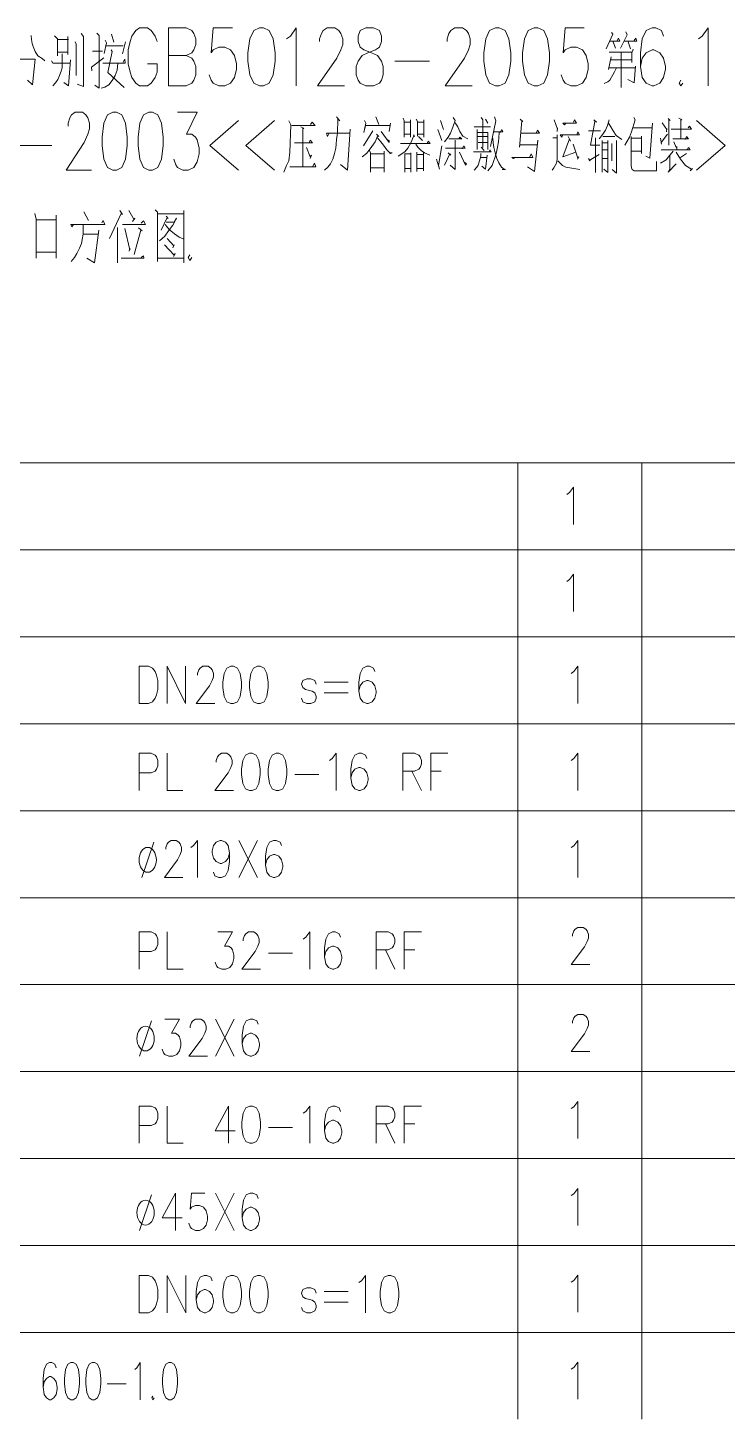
# Model space of a CAD drawing. Header units: millimetres. Extents: x 0 to 829, y 0 to 586.
# Drawn here: x 652.4 to 707.9, y 159.5 to 269.8 of the extents above; entities that cross this region are included whole.
import ezdxf

# ---------------------------------------------------------------- set-up
doc = ezdxf.new("R2010")
doc.units = ezdxf.units.MM

msp = doc.modelspace()

# ---------------------------------------------------------------- linework, layer by layer
at = {"color": 0, "lineweight": 0}
for points in [[(656.59, 269.352889), (656.7805, 269.123583), (656.7805, 265.165417), (656.297194, 265.352389)], [(657.845889, 269.39875), (658.036389, 269.215306), (658.036389, 265.027833), (657.683611, 265.260667)], [(659.003, 269.307028), (659.197028, 268.664972)], [(662.626028, 268.717889), (662.470806, 269.155333), (662.163889, 269.596306), (661.856972, 269.815028), (661.243139, 269.815028), (660.936222, 269.596306), (660.629306, 269.155333), (660.477611, 268.717889), (660.325917, 268.061722), (660.325917, 266.964583), (660.477611, 266.308417), (660.629306, 265.870972), (660.936222, 265.433528), (661.243139, 265.214806), (661.856972, 265.214806), (662.163889, 265.433528), (662.470806, 265.870972), (662.626028, 266.308417), (662.626028, 266.964583), (661.856972, 266.964583)], [(663.54325, 265.214806), (663.54325, 269.815028), (664.926139, 269.815028), (665.38475, 269.596306), (665.539972, 269.374056), (665.691667, 268.936611), (665.691667, 268.499167), (665.539972, 268.061722), (665.38475, 267.843), (664.926139, 267.624278)], [(668.605611, 269.815028), (667.071028, 269.815028), (666.919333, 267.843), (667.071028, 268.061722), (667.533167, 268.280444), (667.991778, 268.280444), (668.453917, 268.061722), (668.760833, 267.624278), (668.912528, 266.964583), (668.912528, 266.527139), (668.760833, 265.870972), (668.453917, 265.433528), (667.991778, 265.214806), (667.533167, 265.214806), (667.071028, 265.433528), (666.919333, 265.65225), (666.764111, 266.089694)], [(672.898917, 268.936611), (673.205833, 269.155333), (673.667972, 269.815028), (673.667972, 265.214806)], [(675.505944, 268.717889), (675.505944, 268.936611), (675.661167, 269.374056), (675.812861, 269.596306), (676.119778, 269.815028), (676.733611, 269.815028), (677.040528, 269.596306), (677.19575, 269.374056), (677.347444, 268.936611), (677.347444, 268.499167), (677.19575, 268.061722), (676.888833, 267.405556), (675.35425, 265.214806), (677.502667, 265.214806)], [(685.630667, 268.717889), (685.630667, 268.936611), (685.782361, 269.374056), (685.937583, 269.596306), (686.2445, 269.815028), (686.854806, 269.815028), (687.161722, 269.596306), (687.316944, 269.374056), (687.468639, 268.936611), (687.468639, 268.499167), (687.316944, 268.061722), (687.010028, 267.405556), (685.475444, 265.214806), (687.623861, 265.214806)], [(696.517389, 269.815028), (694.986333, 269.815028), (694.831111, 267.843), (694.986333, 268.061722), (695.444944, 268.280444), (695.903556, 268.280444), (696.365694, 268.061722), (696.672611, 267.624278), (696.824306, 266.964583), (696.824306, 266.527139), (696.672611, 265.870972), (696.365694, 265.433528), (695.903556, 265.214806), (695.444944, 265.214806), (694.986333, 265.433528), (694.831111, 265.65225), (694.679417, 266.089694)], [(698.679917, 269.444611), (698.775167, 269.307028), (698.260111, 268.156972)], [(699.805278, 269.490472), (699.904056, 269.261167), (699.389, 268.202833)], [(702.807417, 269.155333), (702.652194, 269.596306), (702.193583, 269.815028), (701.886667, 269.815028), (701.424528, 269.596306), (701.117611, 268.936611), (700.965917, 267.843), (700.965917, 266.745861), (701.117611, 265.870972), (701.424528, 265.433528), (701.886667, 265.214806), (702.038361, 265.214806), (702.5005, 265.433528), (702.807417, 265.870972), (702.959111, 266.527139), (702.959111, 266.745861), (702.807417, 267.405556), (702.5005, 267.843), (702.038361, 268.061722), (701.886667, 268.061722), (701.424528, 267.843), (701.117611, 267.405556), (700.965917, 266.745861)], [(705.566139, 268.936611), (705.873056, 269.155333), (706.335194, 269.815028), (706.335194, 265.214806)], [(652.628306, 269.215306), (652.660056, 268.894278), (652.723556, 268.57325), (652.787056, 268.340417), (652.949333, 267.927667), (653.175111, 267.606639), (653.496139, 267.373806), (653.721917, 267.190361)], [(654.4945, 269.169444), (654.720278, 268.940139), (654.720278, 267.606639)], [(654.688528, 268.894278), (655.591639, 268.894278)], [(655.556361, 269.123583), (655.556361, 267.698361)], [(656.138444, 268.710833), (656.201944, 268.527389), (656.201944, 266.040306)], [(658.519694, 268.848417), (658.618472, 268.619111), (658.424444, 267.790083)], [(658.551444, 268.386278), (659.937861, 268.386278)], [(660.131889, 268.710833), (659.874361, 267.744222)], [(698.549389, 268.756694), (699.321972, 268.756694), (699.226722, 268.986), (699.131472, 268.802556)], [(698.806917, 268.710833), (699.000944, 268.202833)], [(699.678278, 268.756694), (700.676639, 268.756694), (700.613139, 268.986), (700.482611, 268.802556)], [(699.999306, 268.710833), (700.193333, 268.156972)], [(651.594667, 267.327944), (652.949333, 267.327944), (652.755306, 265.306528), (652.3355, 265.673417)], [(654.236972, 267.190361), (654.3675, 267.006917), (655.750389, 267.006917)], [(655.108333, 267.744222), (655.108333, 266.640028), (655.009556, 266.364861), (654.882556, 266.040306), (654.752028, 265.719278), (654.558, 265.444111), (654.3675, 265.214806)], [(654.688528, 267.881806), (655.556361, 267.881806)], [(655.750389, 267.282083), (655.591639, 265.214806), (655.235333, 265.489972)], [(657.457833, 266.410722), (657.426083, 266.685889), (658.392694, 267.423194)], [(657.489583, 267.973528), (658.293917, 267.973528)], [(658.329194, 267.006917), (660.100139, 267.006917), (660.064861, 267.327944), (659.937861, 267.098639)], [(658.97125, 268.06525), (659.0665, 267.927667), (658.713722, 266.269611), (660.001361, 265.073694)], [(663.54325, 267.624278), (664.926139, 267.624278), (665.38475, 267.405556), (665.539972, 267.183306), (665.691667, 266.745861), (665.691667, 266.089694), (665.539972, 265.65225), (665.38475, 265.433528), (664.926139, 265.214806), (663.54325, 265.214806)], [(681.489056, 267.183306), (684.247778, 267.183306)], [(698.648167, 267.514917), (698.422389, 266.502444)], [(698.485889, 267.881806), (700.256833, 267.881806)], [(698.616417, 267.282083), (700.256833, 267.282083)], [(699.4525, 267.835944), (699.4525, 265.073694)], [(700.387361, 268.111111), (700.288583, 267.835944), (700.288583, 267.052778)], [(659.518056, 267.006917), (659.454556, 266.456583), (659.292278, 266.040306), (659.0665, 265.627556), (658.808972, 265.306528), (658.487944, 265.119556), (658.198667, 265.027833)], [(699.032694, 266.594167), (698.905694, 266.319), (698.775167, 266.086167), (698.679917, 265.902722), (698.549389, 265.673417), (698.390639, 265.535833), (698.097833, 265.39825)], [(698.485889, 266.640028), (700.546111, 266.640028)], [(700.577861, 266.777611), (700.482611, 265.444111), (699.967556, 265.719278)], [(704.186778, 265.65225), (704.031556, 265.433528), (704.186778, 265.214806), (704.338472, 265.433528)], [(655.559889, 262.025694), (655.559889, 262.244417), (655.701, 262.685389), (655.842111, 262.904111), (656.127861, 263.122833), (656.699361, 263.122833), (656.981583, 262.904111), (657.126222, 262.685389), (657.267333, 262.244417), (657.267333, 261.806972), (657.126222, 261.369528), (656.840472, 260.713361), (655.41525, 258.522611), (657.411972, 258.522611)], [(664.245278, 263.122833), (665.811611, 263.122833), (664.957889, 261.369528), (665.38475, 261.369528), (665.6705, 261.150806), (665.811611, 260.932083), (665.95625, 260.272389), (665.95625, 259.834944), (665.811611, 259.178778), (665.529389, 258.741333), (665.099, 258.522611), (664.672139, 258.522611), (664.245278, 258.741333), (664.104167, 258.960056), (663.959528, 259.3975)], [(676.871194, 262.752417), (677.111083, 262.431389), (676.962917, 262.568972), (676.931167, 261.464778), (676.871194, 260.960306), (676.842972, 260.589889), (676.811222, 260.268861), (676.691278, 259.856111), (676.571333, 259.393972), (676.394944, 259.027083), (676.183278, 258.751917), (675.915167, 258.522611)], [(679.982694, 262.752417), (680.222583, 262.156222)], [(682.134639, 262.660694), (682.226361, 262.431389), (682.226361, 261.14375), (682.226361, 261.373056), (682.734361, 261.373056), (682.734361, 261.14375), (682.734361, 262.523111), (682.734361, 262.339667), (682.254583, 262.339667)], [(686.113972, 262.706556), (686.262139, 262.47725), (686.082222, 261.926917), (685.902306, 261.464778), (685.725917, 261.14375), (685.426056, 260.776861)], [(688.325889, 262.706556), (688.474056, 262.523111), (688.474056, 260.314722)], [(689.401861, 262.752417), (689.493583, 262.431389), (689.073778, 260.406444)], [(700.43675, 262.706556), (700.556694, 262.523111), (700.256833, 261.5565), (700.108667, 261.14375), (699.92875, 260.822722), (699.720611, 260.498167)], [(703.160194, 262.614833), (703.340111, 262.47725), (703.220167, 262.568972), (703.220167, 260.498167)], [(704.028028, 262.660694), (704.264389, 262.523111), (704.176194, 262.568972), (704.176194, 261.006167), (703.54825, 261.006167), (704.775917, 261.006167), (704.624222, 261.189611), (704.504278, 260.960306)], [(669.088917, 262.463139), (666.809972, 260.494639), (669.088917, 258.522611)], [(671.935833, 262.463139), (669.656889, 260.494639), (671.935833, 258.522611)], [(673.075306, 262.431389), (673.223472, 262.110361), (673.1635, 259.947833), (673.075306, 259.256389), (672.895389, 258.8895), (672.683722, 258.3815)], [(674.031333, 261.972778), (674.271222, 261.835194), (674.1795, 261.881056), (674.1795, 258.797778), (673.1635, 258.797778), (675.22725, 258.797778), (675.107306, 259.072944), (674.987361, 258.843639)], [(673.311667, 262.0645), (675.167278, 262.0645), (674.927389, 262.339667), (674.807444, 262.156222)], [(677.947167, 261.789333), (677.739028, 258.522611), (677.171056, 258.981222)], [(679.742806, 261.648222), (678.994917, 260.452306)], [(679.086639, 262.47725), (679.174833, 262.247944), (679.026667, 261.510639), (679.146611, 262.0645), (681.118639, 262.0645), (681.146861, 262.247944), (681.030444, 261.602361)], [(680.4025, 261.602361), (681.030444, 260.731), (681.030444, 260.868583), (680.87875, 260.960306)], [(683.182389, 262.568972), (683.270583, 262.385528), (683.270583, 261.235472), (683.270583, 261.373056), (683.782111, 261.373056), (683.782111, 261.14375), (683.782111, 262.523111), (683.782111, 262.339667), (683.270583, 262.339667)], [(684.886306, 261.743472), (685.214389, 260.868583)], [(685.097972, 262.47725), (685.334333, 261.743472)], [(686.262139, 262.293806), (686.470278, 261.972778), (686.650194, 261.602361), (686.890083, 261.235472), (687.278139, 261.006167)], [(687.786139, 261.972778), (689.073778, 261.972778)], [(688.026028, 261.743472), (688.026028, 260.177139)], [(688.026028, 261.510639), (688.865639, 261.510639), (688.865639, 260.177139)], [(688.685722, 262.568972), (688.865639, 262.247944)], [(689.761694, 261.510639), (689.729944, 261.097889), (689.701722, 260.776861), (689.64175, 260.360583), (689.553556, 259.947833), (689.433611, 259.580944), (689.313667, 259.210528), (689.193722, 258.8895), (688.865639, 258.47675)], [(689.373639, 261.5565), (690.061556, 261.5565), (689.969833, 261.743472), (689.849889, 261.510639)], [(691.437389, 262.568972), (691.645528, 262.385528), (691.557333, 262.431389), (691.377417, 260.360583), (691.405639, 260.544028), (692.813222, 260.544028), (692.841444, 260.914444), (692.573333, 258.427361), (692.005361, 258.797778)], [(691.525583, 261.464778), (692.961389, 261.464778), (692.813222, 261.694083), (692.7215, 261.510639)], [(694.129083, 262.523111), (694.397194, 261.789333), (694.397194, 261.881056), (694.365444, 261.602361)], [(694.817, 261.327194), (694.725278, 261.14375), (694.605333, 261.327194), (696.132861, 261.327194), (696.012917, 261.5565), (695.921194, 261.327194)], [(695.053361, 262.247944), (694.936944, 262.110361), (694.817, 262.247944), (695.892972, 262.247944), (695.741278, 262.523111), (695.653083, 262.339667)], [(696.849, 261.648222), (697.805028, 261.648222)], [(697.268806, 262.523111), (697.476944, 262.339667), (697.357, 262.385528), (696.997167, 260.498167), (697.745056, 260.498167), (697.416972, 260.498167), (697.416972, 261.097889), (697.416972, 258.335639)], [(698.492944, 262.523111), (698.344778, 262.0645), (698.196611, 261.694083), (697.984944, 261.373056), (697.685083, 261.006167)], [(698.432972, 262.247944), (698.612889, 261.972778), (698.792806, 261.648222), (699.032694, 261.281333), (699.480722, 260.960306)], [(700.376778, 261.881056), (701.904306, 261.881056)], [(701.932528, 262.247944), (701.724389, 259.485694), (701.396306, 259.626806)], [(702.680417, 262.293806), (703.068472, 261.743472), (703.068472, 261.835194), (703.04025, 261.5565)], [(703.400083, 261.789333), (705.012278, 261.789333), (704.864111, 262.018639), (704.744167, 261.881056)], [(705.403861, 262.463139), (707.679278, 260.494639), (705.403861, 258.522611)], [(651.714611, 260.494639), (654.275778, 260.494639)], [(673.523333, 260.685139), (674.959139, 260.685139), (674.779222, 260.914444), (674.6875, 260.685139)], [(676.24325, 261.418917), (676.155056, 261.189611), (676.063333, 261.464778), (677.918944, 261.464778)], [(680.042667, 261.373056), (680.222583, 261.189611), (680.130861, 261.281333), (679.922722, 260.776861), (679.534667, 260.223), (679.234806, 259.856111), (678.906722, 259.580944)], [(680.102639, 261.097889), (680.37075, 260.776861), (680.578889, 260.498167), (680.850528, 260.131278), (681.090417, 259.901972), (681.266806, 259.901972), (681.090417, 259.81025)], [(682.97425, 261.327194), (683.034222, 261.189611), (682.97425, 261.189611), (682.762583, 260.685139), (682.522694, 260.268861), (682.286333, 259.993694), (681.746583, 259.626806)], [(681.9265, 260.63575), (684.290111, 260.63575), (684.138417, 260.822722), (684.078444, 260.685139)], [(683.150639, 260.589889), (683.302333, 260.360583), (683.570444, 260.085417), (683.838556, 259.901972), (684.258361, 259.718528)], [(683.362306, 261.189611), (683.690389, 260.868583)], [(684.798111, 259.393972), (685.038, 258.614333), (684.946278, 258.8895), (685.214389, 260.452306)], [(685.51425, 260.268861), (687.07, 260.268861), (686.950056, 260.452306), (686.830111, 260.223)], [(685.782361, 261.006167), (686.801889, 261.006167), (686.650194, 261.14375), (686.562, 261.006167)], [(686.262139, 260.914444), (686.262139, 258.568472), (685.874083, 258.935361)], [(688.026028, 261.189611), (688.833889, 261.189611)], [(688.086, 260.731), (688.865639, 260.731)], [(689.253694, 261.052028), (689.281917, 260.685139), (689.341889, 260.314722), (689.433611, 259.901972), (689.581778, 259.439833), (689.729944, 259.118806), (689.941611, 258.751917), (690.14975, 258.614333)], [(694.009139, 261.097889), (694.365444, 261.097889), (694.365444, 261.327194), (694.365444, 259.393972), (694.309, 259.072944), (694.217278, 258.8895), (694.097333, 258.706056), (693.977389, 258.522611)], [(695.233278, 261.189611), (695.413194, 260.822722), (695.353222, 261.006167), (694.817, 259.580944), (695.833, 259.947833), (695.624861, 260.589889), (696.012917, 259.485694), (696.072889, 259.580944), (695.981167, 259.393972)], [(697.924972, 260.868583), (697.924972, 258.3815), (697.924972, 260.685139), (698.373, 260.685139), (698.373, 260.868583), (698.373, 258.335639), (698.076667, 258.614333)], [(697.984944, 261.189611), (698.940972, 261.189611)], [(698.704611, 260.63575), (698.704611, 259.256389)], [(699.060917, 260.868583), (699.060917, 258.289778), (698.732833, 258.568472)], [(700.228611, 261.189611), (700.228611, 258.8895), (700.256833, 258.706056), (700.316806, 258.568472), (700.4685, 258.47675), (702.232389, 258.47675), (702.232389, 259.210528)], [(700.228611, 261.052028), (701.036472, 261.052028)], [(701.064694, 261.235472), (701.064694, 259.856111)], [(702.560472, 261.052028), (702.652194, 260.589889), (702.620444, 260.731), (703.128444, 261.373056)], [(703.608222, 260.776861), (703.816361, 260.314722), (703.848111, 260.406444), (703.848111, 260.177139)], [(674.479361, 260.314722), (674.779222, 259.580944), (674.867417, 259.718528), (674.779222, 259.439833)], [(679.474694, 260.085417), (679.562889, 259.901972), (679.562889, 258.3815), (679.562889, 258.706056), (680.638861, 258.706056), (680.638861, 258.3815), (680.638861, 260.039556), (680.638861, 259.81025), (679.594639, 259.81025)], [(682.286333, 259.856111), (682.286333, 258.3815), (682.286333, 258.660194), (682.762583, 258.660194), (682.762583, 258.3815), (682.762583, 259.901972), (682.762583, 259.81025), (682.254583, 259.81025)], [(683.242361, 259.947833), (683.242361, 258.427361), (683.242361, 258.660194), (683.750361, 258.660194), (683.750361, 258.47675), (683.750361, 259.901972), (683.750361, 259.764389), (683.270583, 259.764389)], [(685.725917, 259.901972), (685.934056, 259.718528), (685.842333, 259.81025), (685.426056, 258.935361)], [(686.621972, 259.947833), (687.098222, 258.935361), (687.158194, 259.027083), (687.010028, 259.164667)], [(687.729694, 259.993694), (689.13375, 259.993694), (689.045556, 260.131278), (688.953833, 259.947833)], [(688.297667, 259.856111), (688.297667, 259.626806), (688.205944, 259.256389), (688.086, 258.935361), (687.997806, 258.751917), (687.786139, 258.522611)], [(688.265917, 259.531556), (688.773917, 259.531556)], [(688.325889, 260.360583), (688.565778, 260.085417)], [(688.805667, 259.718528), (688.685722, 258.614333), (688.385861, 258.843639)], [(691.017583, 259.531556), (690.897639, 259.439833), (690.777694, 259.531556), (692.421639, 259.531556), (692.305222, 259.81025), (692.185278, 259.580944)], [(696.849, 259.439833), (696.968944, 259.256389), (696.908972, 259.30225), (697.685083, 259.764389)], [(697.924972, 260.131278), (698.344778, 260.131278)], [(697.924972, 259.439833), (698.344778, 259.439833)], [(700.228611, 260.039556), (701.036472, 260.039556)], [(703.576472, 260.039556), (703.188417, 259.580944), (703.0085, 259.348111), (702.560472, 259.072944)], [(702.620444, 260.131278), (704.924083, 260.131278), (704.804139, 260.314722), (704.684194, 260.177139)], [(703.308361, 259.672667), (703.308361, 258.614333), (703.160194, 258.3815), (703.816361, 259.027083)], [(703.816361, 259.947833), (704.147972, 259.393972), (704.536028, 258.8895), (705.012278, 258.614333), (705.104, 258.660194), (704.924083, 258.47675)], [(704.624222, 259.856111), (704.147972, 259.531556)], [(690.001583, 258.568472), (690.269694, 258.568472)], [(694.425417, 259.256389), (694.605333, 259.072944), (694.78525, 258.8895), (695.053361, 258.751917), (696.161083, 258.568472)], [(652.935222, 255.097139), (653.034, 254.638528), (653.034, 251.55525), (653.034, 252.013861), (654.610917, 252.013861), (654.610917, 251.55525), (654.610917, 254.959556), (654.610917, 254.589139), (653.06575, 254.589139)], [(656.801667, 255.234722), (657.189722, 254.543278)], [(659.666222, 255.326444), (659.892, 255.005417), (659.765, 255.097139), (658.861889, 253.118056)], [(660.375306, 255.326444), (660.795111, 254.589139), (660.858611, 254.73025), (660.664583, 254.451556)], [(662.470806, 255.372306), (662.661306, 255.188861), (662.661306, 251.276556), (662.661306, 251.55525), (664.756806, 251.55525), (664.756806, 251.184833), (664.756806, 255.326444), (664.756806, 255.051278), (662.661306, 255.051278)], [(655.997333, 254.22225), (655.866806, 254.038806), (655.771556, 254.22225), (658.477361, 254.22225), (658.346833, 254.543278), (658.251583, 254.359833)], [(656.769917, 254.22225), (656.769917, 253.484944), (656.706417, 253.163917), (656.639389, 252.705306), (656.480639, 252.334889), (656.254861, 251.922139), (656.060833, 251.601111), (655.803306, 251.276556)], [(659.475722, 253.992944), (659.475722, 251.184833)], [(659.892, 254.22225), (661.698222, 254.22225), (661.535944, 254.497417), (661.373667, 254.313972)], [(660.054278, 253.901222), (660.474083, 252.197306), (660.474083, 252.334889), (660.407056, 252.105583)], [(661.147889, 253.947083), (661.440694, 253.717778), (661.341917, 253.763639), (660.795111, 251.830417)], [(663.338639, 254.405694), (663.984222, 254.405694), (664.17825, 254.73025), (663.885444, 254.176389), (663.532667, 253.717778), (663.243389, 253.3015), (662.823583, 252.934611)], [(663.338639, 254.867833), (663.500917, 254.684389), (663.437417, 254.776111), (662.954111, 253.763639)], [(663.275139, 254.22225), (663.596167, 253.8095), (664.015972, 253.484944), (664.36875, 253.209778), (664.693306, 253.072194)], [(656.769917, 253.439083), (657.927028, 253.439083)], [(657.994056, 253.763639), (657.6695, 251.184833), (657.059194, 251.55525)], [(663.437417, 253.118056), (663.952472, 252.521861), (663.984222, 252.613583), (663.885444, 252.38075)], [(659.765, 251.55525), (661.567694, 251.55525), (661.535944, 251.738694), (661.373667, 251.601111)], [(663.211639, 252.613583), (663.984222, 251.784556), (664.047722, 251.922139), (663.920722, 251.692833)], [(665.233056, 251.80925), (665.077833, 251.590528), (665.233056, 251.371806), (665.38475, 251.590528)], [(592.493806, 235.323944), (769.955139, 235.323944)], [(691.236306, 159.476722), (691.236306, 235.323944)], [(701.089389, 159.476722), (701.089389, 235.323944)], [(695.127444, 232.815694), (695.339111, 232.956806), (695.656611, 233.380139), (695.656611, 230.420333)], [(592.493806, 228.423611), (769.955139, 228.423611)], [(695.127444, 225.915361), (695.339111, 226.056472), (695.656611, 226.476278), (695.656611, 223.52)], [(592.493806, 221.523278), (769.955139, 221.523278)], [(663.412722, 216.224556), (663.412722, 219.180833), (664.890861, 216.224556), (664.890861, 219.180833)], [(665.839833, 218.478806), (665.839833, 218.619917), (665.945667, 218.902139), (666.0515, 219.039722), (666.263167, 219.180833), (666.6865, 219.180833), (666.898167, 219.039722), (667.004, 218.902139), (667.109833, 218.619917), (667.109833, 218.337694), (667.004, 218.055472), (666.792333, 217.632139), (665.734, 216.224556), (667.215667, 216.224556)], [(679.890972, 218.761028), (679.785139, 219.039722), (679.467639, 219.180833), (679.255972, 219.180833), (678.938472, 219.039722), (678.730333, 218.619917), (678.6245, 217.914361), (678.6245, 217.208806), (678.730333, 216.647889), (678.938472, 216.365667), (679.255972, 216.224556), (679.361806, 216.224556), (679.679306, 216.365667), (679.890972, 216.647889), (679.996806, 217.067694), (679.996806, 217.208806), (679.890972, 217.632139), (679.679306, 217.914361), (679.361806, 218.055472), (679.255972, 218.055472), (678.938472, 217.914361), (678.730333, 217.632139), (678.6245, 217.208806)], [(695.469639, 218.619917), (695.681306, 218.7575), (695.998806, 219.180833), (695.998806, 216.228083)], [(675.241361, 217.77325), (675.135528, 218.055472), (674.821556, 218.196583), (674.504056, 218.196583), (674.186556, 218.055472), (674.080722, 217.77325), (674.186556, 217.491028), (674.398222, 217.349917), (674.927389, 217.208806), (675.135528, 217.067694), (675.241361, 216.789), (675.241361, 216.647889), (675.135528, 216.365667), (674.821556, 216.224556), (674.504056, 216.224556), (674.186556, 216.365667), (674.080722, 216.647889)], [(675.876361, 217.914361), (677.777833, 217.914361)], [(675.876361, 217.067694), (677.777833, 217.067694)], [(607.47275, 214.622944), (769.955139, 214.622944)], [(661.19375, 209.324222), (661.19375, 212.2805), (662.142722, 212.2805), (662.460222, 212.139389), (662.566056, 211.998278), (662.671889, 211.719583), (662.671889, 211.29625), (662.566056, 211.014028), (662.460222, 210.872917), (662.142722, 210.731806), (661.19375, 210.731806)], [(663.412722, 212.2805), (663.412722, 209.324222), (664.679194, 209.324222)], [(667.3215, 211.578472), (667.3215, 211.719583), (667.427333, 211.998278), (667.533167, 212.139389), (667.741306, 212.2805), (668.164639, 212.2805), (668.376306, 212.139389), (668.482139, 211.998278), (668.587972, 211.719583), (668.587972, 211.437361), (668.482139, 211.155139), (668.270472, 210.731806), (667.215667, 209.324222), (668.693806, 209.324222)], [(676.299694, 211.719583), (676.511361, 211.860694), (676.828861, 212.2805), (676.828861, 209.324222)], [(679.255972, 211.860694), (679.150139, 212.139389), (678.832639, 212.2805), (678.6245, 212.2805), (678.307, 212.139389), (678.095333, 211.719583), (677.9895, 211.014028), (677.9895, 210.308472), (678.095333, 209.747556), (678.307, 209.465333), (678.6245, 209.324222), (678.730333, 209.324222), (679.044306, 209.465333), (679.255972, 209.747556), (679.361806, 210.167361), (679.361806, 210.308472), (679.255972, 210.731806), (679.044306, 211.014028), (678.730333, 211.155139), (678.6245, 211.155139), (678.307, 211.014028), (678.095333, 210.731806), (677.9895, 210.308472)], [(682.109944, 209.324222), (682.109944, 212.2805), (683.058917, 212.2805), (683.376417, 212.139389), (683.48225, 211.998278), (683.588083, 211.719583), (683.588083, 211.437361), (683.48225, 211.155139), (683.376417, 211.014028), (683.058917, 210.872917), (682.109944, 210.872917)], [(684.328917, 209.324222), (684.328917, 212.2805), (685.701222, 212.2805)], [(695.469639, 211.719583), (695.681306, 211.857167), (695.998806, 212.2805), (695.998806, 209.32775)], [(682.84725, 210.872917), (683.588083, 209.324222)], [(684.328917, 210.872917), (685.172056, 210.872917)], [(673.551556, 210.590694), (675.453028, 210.590694)], [(607.469222, 207.722611), (769.955139, 207.722611)], [(662.354389, 205.239056), (661.405417, 202.423889)], [(663.306889, 204.678139), (663.306889, 204.81925), (663.412722, 205.097944), (663.518556, 205.239056), (663.730222, 205.380167), (664.150028, 205.380167), (664.361694, 205.239056), (664.467528, 205.097944), (664.573361, 204.81925), (664.573361, 204.537028), (664.467528, 204.254806), (664.255861, 203.831472), (663.201056, 202.423889), (664.679194, 202.423889)], [(665.314194, 204.81925), (665.525861, 204.960361), (665.839833, 205.380167), (665.839833, 202.423889)], [(668.376306, 204.395917), (668.270472, 203.972583), (668.058806, 203.690361), (667.741306, 203.54925), (667.635472, 203.54925), (667.3215, 203.690361), (667.109833, 203.972583), (667.004, 204.395917), (667.004, 204.537028), (667.109833, 204.960361), (667.3215, 205.239056), (667.635472, 205.380167), (667.741306, 205.380167), (668.058806, 205.239056), (668.270472, 204.960361), (668.376306, 204.395917), (668.376306, 203.690361), (668.270472, 202.988333), (668.058806, 202.565), (667.741306, 202.423889), (667.533167, 202.423889), (667.215667, 202.565), (667.109833, 202.847222)], [(669.117139, 202.423889), (670.595278, 205.380167)], [(669.117139, 205.380167), (670.595278, 202.423889)], [(672.49675, 204.960361), (672.390917, 205.239056), (672.073417, 205.380167), (671.86175, 205.380167), (671.54425, 205.239056), (671.332583, 204.81925), (671.230278, 204.113694), (671.230278, 203.408139), (671.332583, 202.847222), (671.54425, 202.565), (671.86175, 202.423889), (671.967583, 202.423889), (672.285083, 202.565), (672.49675, 202.847222), (672.602583, 203.267028), (672.602583, 203.408139), (672.49675, 203.831472), (672.285083, 204.113694), (671.967583, 204.254806), (671.86175, 204.254806), (671.54425, 204.113694), (671.332583, 203.831472), (671.230278, 203.408139)], [(695.469639, 204.815722), (695.681306, 204.956833), (695.998806, 205.380167), (695.998806, 202.427417)], [(592.493806, 200.822278), (769.955139, 200.822278)], [(661.211389, 195.153139), (661.211389, 198.112944), (662.163889, 198.112944), (662.481389, 197.971833), (662.583694, 197.830722), (662.689528, 197.5485), (662.689528, 197.125167), (662.583694, 196.842944), (662.481389, 196.701833), (662.163889, 196.560722), (661.211389, 196.560722)], [(663.430361, 198.112944), (663.430361, 195.153139), (664.696833, 195.153139)], [(667.444972, 198.112944), (668.605611, 198.112944), (667.974139, 196.984056), (668.288111, 196.984056), (668.499778, 196.842944), (668.605611, 196.701833), (668.711444, 196.282028), (668.711444, 195.999806), (668.605611, 195.576472), (668.393944, 195.29425), (668.079972, 195.153139), (667.762472, 195.153139), (667.444972, 195.29425), (667.339139, 195.435361), (667.233306, 195.717583)], [(669.452278, 197.407389), (669.452278, 197.5485), (669.558111, 197.830722), (669.663944, 197.971833), (669.875611, 198.112944), (670.295417, 198.112944), (670.507083, 197.971833), (670.612917, 197.830722), (670.71875, 197.5485), (670.71875, 197.266278), (670.612917, 196.984056), (670.40125, 196.560722), (669.346444, 195.153139), (670.824583, 195.153139)], [(674.204194, 197.5485), (674.415861, 197.689611), (674.733361, 198.112944), (674.733361, 195.153139)], [(677.164, 197.689611), (677.058167, 197.971833), (676.740667, 198.112944), (676.529, 198.112944), (676.2115, 197.971833), (675.999833, 197.5485), (675.894, 196.842944), (675.894, 196.140917), (675.999833, 195.576472), (676.2115, 195.29425), (676.529, 195.153139), (676.634833, 195.153139), (676.952333, 195.29425), (677.164, 195.576472), (677.269833, 195.999806), (677.269833, 196.140917), (677.164, 196.560722), (676.952333, 196.842944), (676.634833, 196.984056), (676.529, 196.984056), (676.2115, 196.842944), (675.999833, 196.560722), (675.894, 196.140917)], [(680.014444, 195.153139), (680.014444, 198.112944), (680.966944, 198.112944), (681.280917, 197.971833), (681.38675, 197.830722), (681.492583, 197.5485), (681.492583, 197.266278), (681.38675, 196.984056), (681.280917, 196.842944), (680.966944, 196.701833), (680.014444, 196.701833)], [(682.233417, 195.153139), (682.233417, 198.112944), (683.605722, 198.112944)], [(695.575472, 197.774278), (695.575472, 197.915389), (695.681306, 198.197611), (695.783611, 198.338722), (695.995278, 198.479833), (696.418611, 198.479833), (696.630278, 198.338722), (696.736111, 198.197611), (696.841944, 197.915389), (696.841944, 197.633167), (696.736111, 197.354472), (696.524444, 196.931139), (695.469639, 195.523556), (696.94425, 195.523556)], [(671.459583, 196.423139), (673.361056, 196.423139)], [(680.755278, 196.701833), (681.492583, 195.153139)], [(682.233417, 196.701833), (683.076556, 196.701833)], [(607.47275, 193.953694), (769.958667, 193.953694)], [(662.185056, 191.067972), (661.236083, 188.252806)], [(663.243389, 191.209083), (664.404028, 191.209083), (663.769028, 190.083722), (664.086528, 190.083722), (664.298194, 189.942611), (664.404028, 189.8015), (664.509861, 189.378167), (664.509861, 189.095944), (664.404028, 188.676139), (664.192361, 188.393917), (663.874861, 188.252806), (663.560889, 188.252806), (663.243389, 188.393917), (663.137556, 188.535028), (663.031722, 188.81725)], [(665.250694, 190.507056), (665.250694, 190.648167), (665.356528, 190.930389), (665.462361, 191.067972), (665.6705, 191.209083), (666.093833, 191.209083), (666.3055, 191.067972), (666.411333, 190.930389), (666.517167, 190.648167), (666.517167, 190.365944), (666.411333, 190.083722), (666.199667, 189.660389), (665.144861, 188.252806), (666.623, 188.252806)], [(667.258, 188.252806), (668.736139, 191.209083)], [(667.258, 191.209083), (668.736139, 188.252806)], [(670.637611, 190.789278), (670.531778, 191.067972), (670.214278, 191.209083), (670.002611, 191.209083), (669.685111, 191.067972), (669.473444, 190.648167), (669.367611, 189.942611), (669.367611, 189.237056), (669.473444, 188.676139), (669.685111, 188.393917), (670.002611, 188.252806), (670.108444, 188.252806), (670.425944, 188.393917), (670.637611, 188.676139), (670.743444, 189.095944), (670.743444, 189.237056), (670.637611, 189.660389), (670.425944, 189.942611), (670.108444, 190.083722), (670.002611, 190.083722), (669.685111, 189.942611), (669.473444, 189.660389), (669.367611, 189.237056)], [(695.575472, 190.873944), (695.575472, 191.015056), (695.681306, 191.297278), (695.783611, 191.438389), (695.995278, 191.5795), (696.418611, 191.5795), (696.630278, 191.438389), (696.736111, 191.297278), (696.841944, 191.015056), (696.841944, 190.732833), (696.736111, 190.454139), (696.524444, 190.030806), (695.469639, 188.623222), (696.94425, 188.623222)], [(592.493806, 187.049833), (769.958667, 187.049833)], [(661.211389, 181.352472), (661.211389, 184.30875), (662.163889, 184.30875), (662.481389, 184.167639), (662.583694, 184.026528), (662.689528, 183.744306), (662.689528, 183.3245), (662.583694, 183.042278), (662.481389, 182.901167), (662.163889, 182.760056), (661.211389, 182.760056)], [(663.430361, 184.30875), (663.430361, 181.352472), (664.696833, 181.352472)], [(668.288111, 184.30875), (667.233306, 182.336722), (668.817278, 182.336722)], [(668.288111, 184.30875), (668.288111, 181.352472)], [(674.204194, 183.744306), (674.415861, 183.885417), (674.733361, 184.30875), (674.733361, 181.352472)], [(677.164, 183.885417), (677.058167, 184.167639), (676.740667, 184.30875), (676.529, 184.30875), (676.2115, 184.167639), (675.999833, 183.744306), (675.894, 183.042278), (675.894, 182.336722), (675.999833, 181.772278), (676.2115, 181.493583), (676.529, 181.352472), (676.634833, 181.352472), (676.952333, 181.493583), (677.164, 181.772278), (677.269833, 182.195611), (677.269833, 182.336722), (677.164, 182.760056), (676.952333, 183.042278), (676.634833, 183.183389), (676.529, 183.183389), (676.2115, 183.042278), (675.999833, 182.760056), (675.894, 182.336722)], [(680.014444, 181.352472), (680.014444, 184.30875), (680.966944, 184.30875), (681.280917, 184.167639), (681.38675, 184.026528), (681.492583, 183.744306), (681.492583, 183.465611), (681.38675, 183.183389), (681.280917, 183.042278), (680.966944, 182.901167), (680.014444, 182.901167)], [(682.233417, 181.352472), (682.233417, 184.30875), (683.605722, 184.30875)], [(695.469639, 184.114722), (695.681306, 184.252306), (695.995278, 184.675639), (695.995278, 181.722889)], [(671.459583, 182.618944), (673.361056, 182.618944)], [(680.755278, 182.901167), (681.492583, 181.352472)], [(682.233417, 182.901167), (683.076556, 182.901167)], [(607.47275, 180.1495), (769.958667, 180.1495)], [(695.469639, 177.214389), (695.681306, 177.351972), (695.995278, 177.775306), (695.995278, 174.822556)], [(662.185056, 177.267306), (661.236083, 174.448611)], [(664.086528, 177.408417), (663.031722, 175.436389), (664.615694, 175.436389)], [(664.086528, 177.408417), (664.086528, 174.448611)], [(666.411333, 177.408417), (665.356528, 177.408417), (665.250694, 176.138417), (665.356528, 176.279528), (665.6705, 176.420639), (665.988, 176.420639), (666.3055, 176.279528), (666.517167, 176.000833), (666.623, 175.5775), (666.623, 175.295278), (666.517167, 174.871944), (666.3055, 174.589722), (665.988, 174.448611), (665.6705, 174.448611), (665.356528, 174.589722), (665.250694, 174.730833), (665.144861, 175.013056)], [(667.258, 174.448611), (668.736139, 177.408417)], [(667.258, 177.408417), (668.736139, 174.448611)], [(670.637611, 176.985083), (670.531778, 177.267306), (670.214278, 177.408417), (670.002611, 177.408417), (669.685111, 177.267306), (669.473444, 176.843972), (669.367611, 176.138417), (669.367611, 175.436389), (669.473444, 174.871944), (669.685111, 174.589722), (670.002611, 174.448611), (670.108444, 174.448611), (670.425944, 174.589722), (670.637611, 174.871944), (670.743444, 175.295278), (670.743444, 175.436389), (670.637611, 175.859722), (670.425944, 176.138417), (670.108444, 176.279528), (670.002611, 176.279528), (669.685111, 176.138417), (669.473444, 175.859722), (669.367611, 175.436389)], [(592.493806, 173.249167), (769.958667, 173.249167)], [(663.412722, 167.918694), (663.412722, 170.874972), (664.894389, 167.918694), (664.894389, 170.874972)], [(667.007528, 170.455167), (666.901694, 170.733861), (666.584194, 170.874972), (666.372528, 170.874972), (666.055028, 170.733861), (665.843361, 170.314056), (665.737528, 169.6085), (665.737528, 168.902944), (665.843361, 168.342028), (666.055028, 168.059806), (666.372528, 167.918694), (666.478361, 167.918694), (666.795861, 168.059806), (667.007528, 168.342028), (667.109833, 168.761833), (667.109833, 168.902944), (667.007528, 169.326278), (666.795861, 169.6085), (666.478361, 169.749611), (666.372528, 169.749611), (666.055028, 169.6085), (665.843361, 169.326278), (665.737528, 168.902944)], [(678.6245, 170.314056), (678.836167, 170.455167), (679.153667, 170.874972), (679.153667, 167.918694)], [(695.469639, 170.342278), (695.681306, 170.483389), (695.998806, 170.906722), (695.998806, 167.950444)], [(675.244889, 169.467389), (675.139056, 169.749611), (674.821556, 169.890722), (674.507583, 169.890722), (674.190083, 169.749611), (674.08425, 169.467389), (674.190083, 169.185167), (674.40175, 169.044056), (674.927389, 168.902944), (675.139056, 168.761833), (675.244889, 168.483139), (675.244889, 168.342028), (675.139056, 168.059806), (674.821556, 167.918694), (674.507583, 167.918694), (674.190083, 168.059806), (674.08425, 168.342028)], [(675.879889, 169.6085), (677.781361, 169.6085)], [(675.879889, 168.761833), (677.781361, 168.761833)], [(607.47275, 166.348833), (769.958667, 166.348833)], [(654.607389, 163.554833), (654.522722, 163.833528), (654.268722, 163.974639), (654.099389, 163.974639), (653.848917, 163.833528), (653.679583, 163.413722), (653.594917, 162.708167), (653.594917, 162.002611), (653.679583, 161.441694), (653.848917, 161.159472), (654.099389, 161.018361), (654.184056, 161.018361), (654.438056, 161.159472), (654.607389, 161.441694), (654.692056, 161.8615), (654.692056, 162.002611), (654.607389, 162.425944), (654.438056, 162.708167), (654.184056, 162.849278), (654.099389, 162.849278), (653.848917, 162.708167), (653.679583, 162.425944), (653.594917, 162.002611)], [(660.862139, 163.413722), (661.031472, 163.554833), (661.285472, 163.974639), (661.285472, 161.018361)], [(695.469639, 163.441944), (695.681306, 163.583056), (695.998806, 164.006389), (695.998806, 161.050111)], [(658.664333, 162.284833), (660.184806, 162.284833)], [(662.297944, 161.300583), (662.213278, 161.159472), (662.297944, 161.018361), (662.382611, 161.159472)]]:
    msp.add_lwpolyline(points, dxfattribs=at)
for points in [[(670.754028, 269.815028), (670.291889, 269.596306), (669.984972, 268.936611), (669.833278, 267.843), (669.833278, 267.183306), (669.984972, 266.089694), (670.291889, 265.433528), (670.754028, 265.214806), (671.060944, 265.214806), (671.519556, 265.433528), (671.826472, 266.089694), (671.981694, 267.183306), (671.981694, 267.843), (671.826472, 268.936611), (671.519556, 269.596306), (671.060944, 269.815028)], [(679.188944, 269.815028), (678.726806, 269.596306), (678.575111, 269.155333), (678.575111, 268.717889), (678.726806, 268.280444), (679.033722, 268.061722), (679.647556, 267.843), (680.109694, 267.624278), (680.416611, 267.183306), (680.568306, 266.745861), (680.568306, 266.089694), (680.416611, 265.65225), (680.261389, 265.433528), (679.802778, 265.214806), (679.188944, 265.214806), (678.726806, 265.433528), (678.575111, 265.65225), (678.419889, 266.089694), (678.419889, 266.745861), (678.575111, 267.183306), (678.882028, 267.624278), (679.340639, 267.843), (679.954472, 268.061722), (680.261389, 268.280444), (680.416611, 268.717889), (680.416611, 269.155333), (680.261389, 269.596306), (679.802778, 269.815028)], [(689.461833, 269.815028), (689.003222, 269.596306), (688.696306, 268.936611), (688.544611, 267.843), (688.544611, 267.183306), (688.696306, 266.089694), (689.003222, 265.433528), (689.461833, 265.214806), (689.76875, 265.214806), (690.230889, 265.433528), (690.537806, 266.089694), (690.6895, 267.183306), (690.6895, 267.843), (690.537806, 268.936611), (690.230889, 269.596306), (689.76875, 269.815028)], [(692.531, 269.815028), (692.072389, 269.596306), (691.765472, 268.936611), (691.61025, 267.843), (691.61025, 267.183306), (691.765472, 266.089694), (692.072389, 265.433528), (692.531, 265.214806), (692.837917, 265.214806), (693.296528, 265.433528), (693.603444, 266.089694), (693.758667, 267.183306), (693.758667, 267.843), (693.603444, 268.936611), (693.296528, 269.596306), (692.837917, 269.815028)], [(659.119417, 263.122833), (658.692556, 262.904111), (658.406806, 262.244417), (658.265694, 261.150806), (658.265694, 260.494639), (658.406806, 259.3975), (658.692556, 258.741333), (659.119417, 258.522611), (659.405167, 258.522611), (659.832028, 258.741333), (660.117778, 259.3975), (660.258889, 260.494639), (660.258889, 261.150806), (660.117778, 262.244417), (659.832028, 262.904111), (659.405167, 263.122833)], [(661.966333, 263.122833), (661.539472, 262.904111), (661.253722, 262.244417), (661.112611, 261.150806), (661.112611, 260.494639), (661.253722, 259.3975), (661.539472, 258.741333), (661.966333, 258.522611), (662.252083, 258.522611), (662.678944, 258.741333), (662.964694, 259.3975), (663.105806, 260.494639), (663.105806, 261.150806), (662.964694, 262.244417), (662.678944, 262.904111), (662.252083, 263.122833)], [(661.19375, 216.224556), (661.19375, 219.180833), (661.934583, 219.180833), (662.248556, 219.039722), (662.460222, 218.761028), (662.566056, 218.478806), (662.671889, 218.055472), (662.671889, 217.349917), (662.566056, 216.930111), (662.460222, 216.647889), (662.248556, 216.365667), (661.934583, 216.224556)], [(668.482139, 219.180833), (668.164639, 219.039722), (667.952972, 218.619917), (667.847139, 217.914361), (667.847139, 217.491028), (667.952972, 216.789), (668.164639, 216.365667), (668.482139, 216.224556), (668.693806, 216.224556), (669.011306, 216.365667), (669.222972, 216.789), (669.328806, 217.491028), (669.328806, 217.914361), (669.222972, 218.619917), (669.011306, 219.039722), (668.693806, 219.180833)], [(670.595278, 219.180833), (670.277778, 219.039722), (670.066111, 218.619917), (669.960278, 217.914361), (669.960278, 217.491028), (670.066111, 216.789), (670.277778, 216.365667), (670.595278, 216.224556), (670.806944, 216.224556), (671.124444, 216.365667), (671.332583, 216.789), (671.438417, 217.491028), (671.438417, 217.914361), (671.332583, 218.619917), (671.124444, 219.039722), (670.806944, 219.180833)], [(669.960278, 212.2805), (669.642778, 212.139389), (669.434639, 211.719583), (669.328806, 211.014028), (669.328806, 210.590694), (669.434639, 209.888667), (669.642778, 209.465333), (669.960278, 209.324222), (670.171944, 209.324222), (670.489444, 209.465333), (670.701111, 209.888667), (670.806944, 210.590694), (670.806944, 211.014028), (670.701111, 211.719583), (670.489444, 212.139389), (670.171944, 212.2805)], [(672.073417, 212.2805), (671.755917, 212.139389), (671.54425, 211.719583), (671.438417, 211.014028), (671.438417, 210.590694), (671.54425, 209.888667), (671.755917, 209.465333), (672.073417, 209.324222), (672.285083, 209.324222), (672.602583, 209.465333), (672.81425, 209.888667), (672.920083, 210.590694), (672.920083, 211.014028), (672.81425, 211.719583), (672.602583, 212.139389), (672.285083, 212.2805)], [(669.981444, 184.30875), (669.663944, 184.167639), (669.452278, 183.744306), (669.346444, 183.042278), (669.346444, 182.618944), (669.452278, 181.913389), (669.663944, 181.493583), (669.981444, 181.352472), (670.189583, 181.352472), (670.507083, 181.493583), (670.71875, 181.913389), (670.824583, 182.618944), (670.824583, 183.042278), (670.71875, 183.744306), (670.507083, 184.167639), (670.189583, 184.30875)], [(661.197278, 167.918694), (661.197278, 170.874972), (661.934583, 170.874972), (662.252083, 170.733861), (662.46375, 170.455167), (662.569583, 170.172944), (662.675417, 169.749611), (662.675417, 169.044056), (662.569583, 168.62425), (662.46375, 168.342028), (662.252083, 168.059806), (661.934583, 167.918694)], [(668.485667, 170.874972), (668.168167, 170.733861), (667.9565, 170.314056), (667.850667, 169.6085), (667.850667, 169.185167), (667.9565, 168.483139), (668.168167, 168.059806), (668.485667, 167.918694), (668.697333, 167.918694), (669.011306, 168.059806), (669.222972, 168.483139), (669.328806, 169.185167), (669.328806, 169.6085), (669.222972, 170.314056), (669.011306, 170.733861), (668.697333, 170.874972)], [(670.598806, 170.874972), (670.281306, 170.733861), (670.069639, 170.314056), (669.963806, 169.6085), (669.963806, 169.185167), (670.069639, 168.483139), (670.281306, 168.059806), (670.598806, 167.918694), (670.810472, 167.918694), (671.124444, 168.059806), (671.336111, 168.483139), (671.441944, 169.185167), (671.441944, 169.6085), (671.336111, 170.314056), (671.124444, 170.733861), (670.810472, 170.874972)], [(680.949306, 170.874972), (680.631806, 170.733861), (680.420139, 170.314056), (680.314306, 169.6085), (680.314306, 169.185167), (680.420139, 168.483139), (680.631806, 168.059806), (680.949306, 167.918694), (681.160972, 167.918694), (681.478472, 168.059806), (681.690139, 168.483139), (681.795972, 169.185167), (681.795972, 169.6085), (681.690139, 170.314056), (681.478472, 170.733861), (681.160972, 170.874972)], [(655.789194, 163.974639), (655.538722, 163.833528), (655.369389, 163.413722), (655.284722, 162.708167), (655.284722, 162.284833), (655.369389, 161.582806), (655.538722, 161.159472), (655.789194, 161.018361), (655.958528, 161.018361), (656.212528, 161.159472), (656.381861, 161.582806), (656.466528, 162.284833), (656.466528, 162.708167), (656.381861, 163.413722), (656.212528, 163.833528), (655.958528, 163.974639)], [(657.482528, 163.974639), (657.228528, 163.833528), (657.059194, 163.413722), (656.974528, 162.708167), (656.974528, 162.284833), (657.059194, 161.582806), (657.228528, 161.159472), (657.482528, 161.018361), (657.648333, 161.018361), (657.902333, 161.159472), (658.071667, 161.582806), (658.156333, 162.284833), (658.156333, 162.708167), (658.071667, 163.413722), (657.902333, 163.833528), (657.648333, 163.974639)], [(663.564417, 163.974639), (663.310417, 163.833528), (663.144611, 163.413722), (663.059944, 162.708167), (663.059944, 162.284833), (663.144611, 161.582806), (663.310417, 161.159472), (663.564417, 161.018361), (663.73375, 161.018361), (663.98775, 161.159472), (664.157083, 161.582806), (664.24175, 162.284833), (664.24175, 162.708167), (664.157083, 163.413722), (663.98775, 163.833528), (663.73375, 163.974639)]]:
    msp.add_lwpolyline(points, close=True, dxfattribs=at)
for centre in [(661.879903, 203.833236), (661.710569, 189.662153), (661.710569, 175.857958)]:
    msp.add_ellipse(centre, major_axis=(0, 0.986014), ratio=0.695886, start_param=0, end_param=6.283185, dxfattribs=at)

doc.saveas('drawing.dxf')
